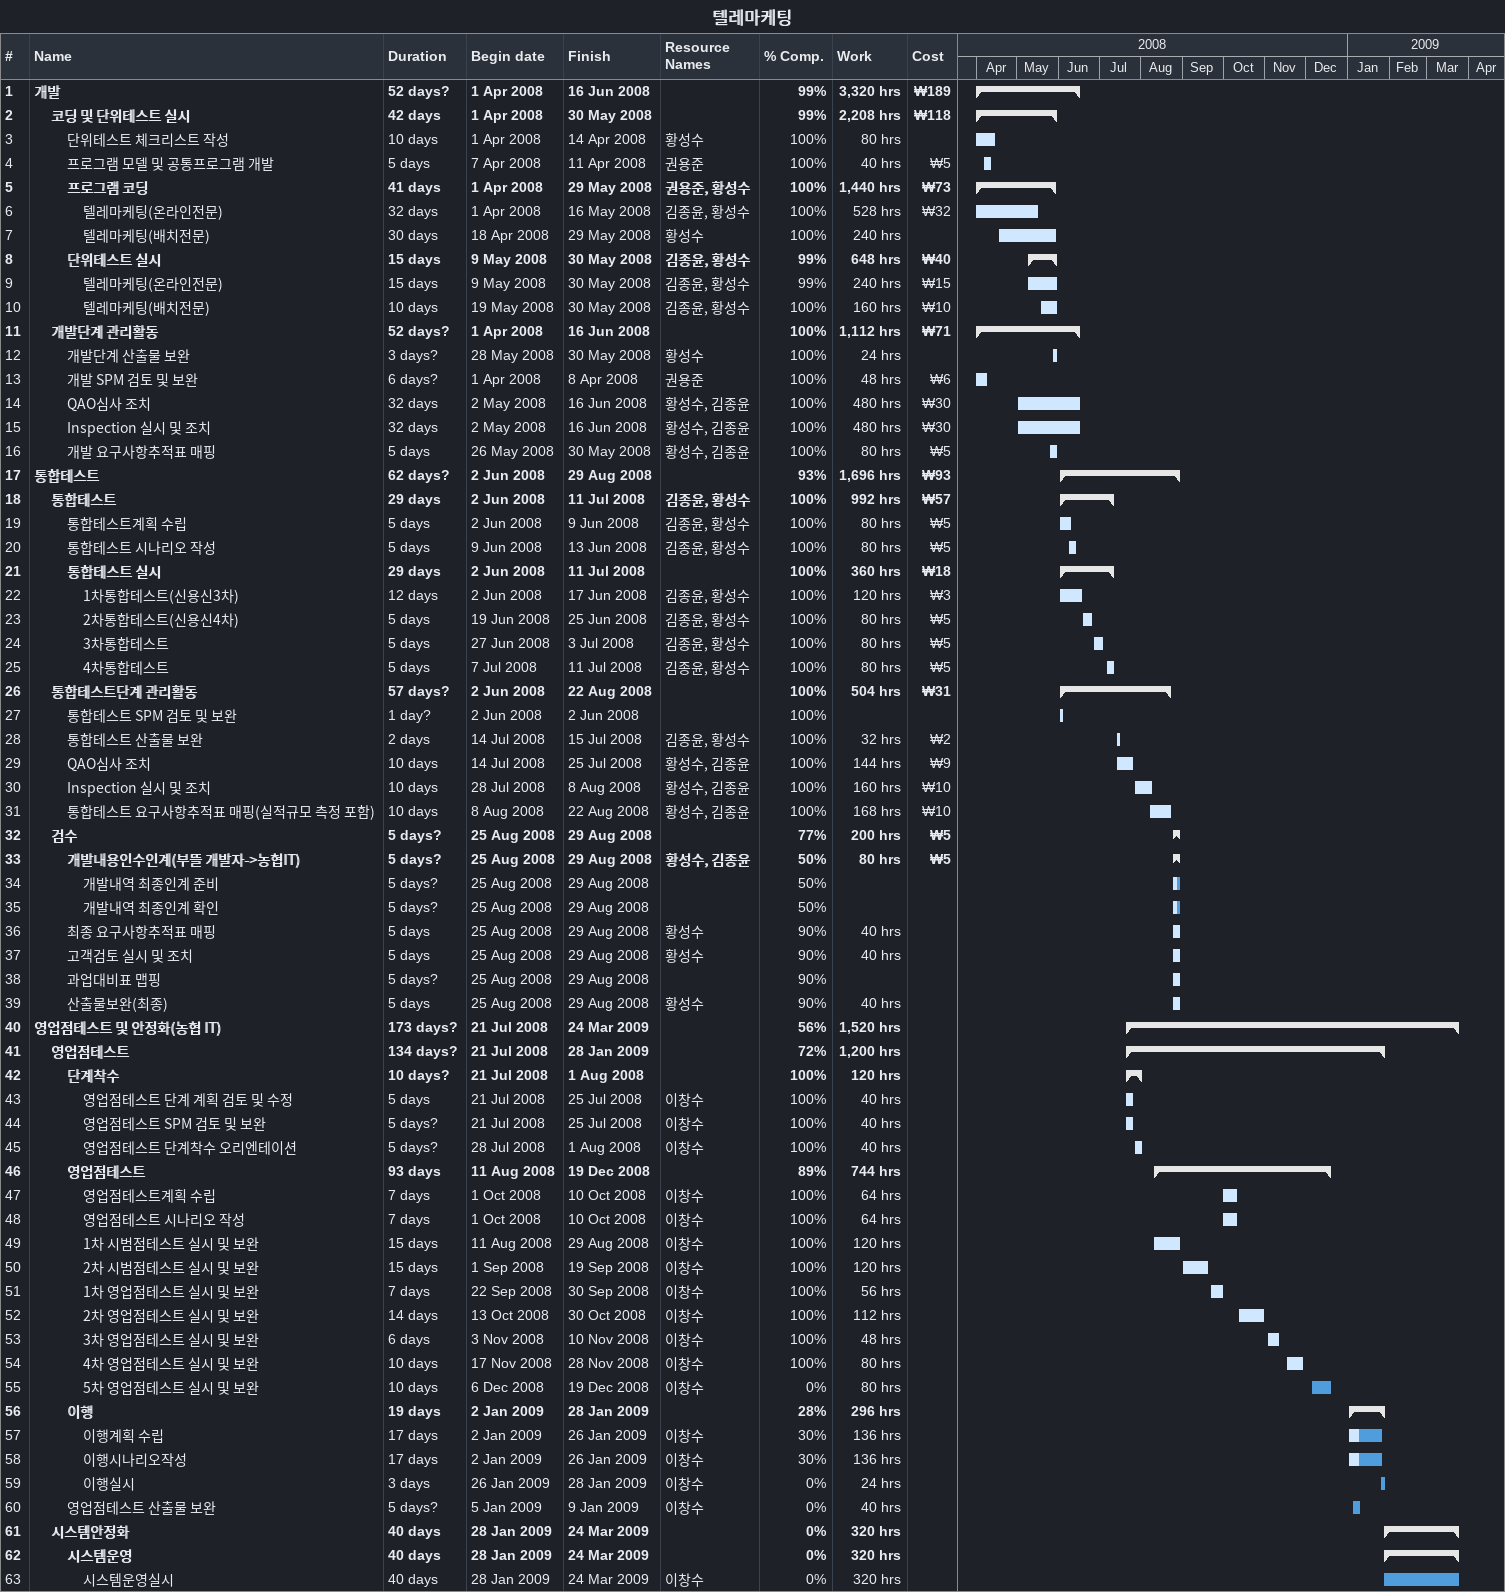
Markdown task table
텔레마케팅

| ID | Level | Task | Duration | Start | Finish | Resources | % complete | Work (h) | Cost (₩) |
|---|---|---|---|---|---|---|---|---|---|
| 1 | 1 | **개발** | 52d? | 2008-04-01 | 2008-06-16 |  | 99 | 3320 | 189 |
| 2 | 2 | **코딩 및 단위테스트 실시** | 42d | 2008-04-01 | 2008-05-30 |  | 99 | 2208 | 118 |
| 3 | 3 | 단위테스트 체크리스트 작성 | 10d | 2008-04-01 | 2008-04-14 | 황성수 | 100 | 80 |  |
| 4 | 3 | 프로그램 모델 및 공통프로그램 개발 | 5d | 2008-04-07 | 2008-04-11 | 권용준 | 100 | 40 | 5 |
| 5 | 3 | **프로그램 코딩** | 41d | 2008-04-01 | 2008-05-29 | 권용준, 황성수 | 100 | 1440 | 73 |
| 6 | 4 | 텔레마케팅(온라인전문) | 32d | 2008-04-01 | 2008-05-16 | 김종윤, 황성수 | 100 | 528 | 32 |
| 7 | 4 | 텔레마케팅(배치전문) | 30d | 2008-04-18 | 2008-05-29 | 황성수 | 100 | 240 |  |
| 8 | 3 | **단위테스트 실시** | 15d | 2008-05-09 | 2008-05-30 | 김종윤, 황성수 | 99 | 648 | 40 |
| 9 | 4 | 텔레마케팅(온라인전문) | 15d | 2008-05-09 | 2008-05-30 | 김종윤, 황성수 | 99 | 240 | 15 |
| 10 | 4 | 텔레마케팅(배치전문) | 10d | 2008-05-19 | 2008-05-30 | 김종윤, 황성수 | 100 | 160 | 10 |
| 11 | 2 | **개발단계 관리활동** | 52d? | 2008-04-01 | 2008-06-16 |  | 100 | 1112 | 71 |
| 12 | 3 | 개발단계 산출물 보완 | 3d? | 2008-05-28 | 2008-05-30 | 황성수 | 100 | 24 |  |
| 13 | 3 | 개발 SPM 검토 및 보완 | 6d? | 2008-04-01 | 2008-04-08 | 권용준 | 100 | 48 | 6 |
| 14 | 3 | QAO심사 조치 | 32d | 2008-05-02 | 2008-06-16 | 황성수, 김종윤 | 100 | 480 | 30 |
| 15 | 3 | Inspection 실시 및 조치 | 32d | 2008-05-02 | 2008-06-16 | 황성수, 김종윤 | 100 | 480 | 30 |
| 16 | 3 | 개발 요구사항추적표 매핑 | 5d | 2008-05-26 | 2008-05-30 | 황성수, 김종윤 | 100 | 80 | 5 |
| 17 | 1 | **통합테스트** | 62d? | 2008-06-02 | 2008-08-29 |  | 93 | 1696 | 93 |
| 18 | 2 | **통합테스트** | 29d | 2008-06-02 | 2008-07-11 | 김종윤, 황성수 | 100 | 992 | 57 |
| 19 | 3 | 통합테스트계획 수립 | 5d | 2008-06-02 | 2008-06-09 | 김종윤, 황성수 | 100 | 80 | 5 |
| 20 | 3 | 통합테스트 시나리오 작성 | 5d | 2008-06-09 | 2008-06-13 | 김종윤, 황성수 | 100 | 80 | 5 |
| 21 | 3 | **통합테스트 실시** | 29d | 2008-06-02 | 2008-07-11 |  | 100 | 360 | 18 |
| 22 | 4 | 1차통합테스트(신용신3차) | 12d | 2008-06-02 | 2008-06-17 | 김종윤, 황성수 | 100 | 120 | 3 |
| 23 | 4 | 2차통합테스트(신용신4차) | 5d | 2008-06-19 | 2008-06-25 | 김종윤, 황성수 | 100 | 80 | 5 |
| 24 | 4 | 3차통합테스트 | 5d | 2008-06-27 | 2008-07-03 | 김종윤, 황성수 | 100 | 80 | 5 |
| 25 | 4 | 4차통합테스트 | 5d | 2008-07-07 | 2008-07-11 | 김종윤, 황성수 | 100 | 80 | 5 |
| 26 | 2 | **통합테스트단계 관리활동** | 57d? | 2008-06-02 | 2008-08-22 |  | 100 | 504 | 31 |
| 27 | 3 | 통합테스트 SPM 검토 및 보완 | 1d? | 2008-06-02 | 2008-06-02 |  | 100 |  |  |
| 28 | 3 | 통합테스트 산출물 보완 | 2d | 2008-07-14 | 2008-07-15 | 김종윤, 황성수 | 100 | 32 | 2 |
| 29 | 3 | QAO심사 조치 | 10d | 2008-07-14 | 2008-07-25 | 황성수, 김종윤 | 100 | 144 | 9 |
| 30 | 3 | Inspection 실시 및 조치 | 10d | 2008-07-28 | 2008-08-08 | 황성수, 김종윤 | 100 | 160 | 10 |
| 31 | 3 | 통합테스트 요구사항추적표 매핑(실적규모 측정 포함) | 10d | 2008-08-08 | 2008-08-22 | 황성수, 김종윤 | 100 | 168 | 10 |
| 32 | 2 | **검수** | 5d? | 2008-08-25 | 2008-08-29 |  | 77 | 200 | 5 |
| 33 | 3 | **개발내용인수인계(부뜰 개발자->농협IT)** | 5d? | 2008-08-25 | 2008-08-29 | 황성수, 김종윤 | 50 | 80 | 5 |
| 34 | 4 | 개발내역 최종인계 준비 | 5d? | 2008-08-25 | 2008-08-29 |  | 50 |  |  |
| 35 | 4 | 개발내역 최종인계 확인 | 5d? | 2008-08-25 | 2008-08-29 |  | 50 |  |  |
| 36 | 3 | 최종 요구사항추적표 매핑 | 5d | 2008-08-25 | 2008-08-29 | 황성수 | 90 | 40 |  |
| 37 | 3 | 고객검토 실시 및 조치 | 5d | 2008-08-25 | 2008-08-29 | 황성수 | 90 | 40 |  |
| 38 | 3 | 과업대비표 맵핑 | 5d? | 2008-08-25 | 2008-08-29 |  | 90 |  |  |
| 39 | 3 | 산출물보완(최종) | 5d | 2008-08-25 | 2008-08-29 | 황성수 | 90 | 40 |  |
| 40 | 1 | **영업점테스트 및 안정화(농협 IT)** | 173d? | 2008-07-21 | 2009-03-24 |  | 56 | 1520 |  |
| 41 | 2 | **영업점테스트** | 134d? | 2008-07-21 | 2009-01-28 |  | 72 | 1200 |  |
| 42 | 3 | **단계착수** | 10d? | 2008-07-21 | 2008-08-01 |  | 100 | 120 |  |
| 43 | 4 | 영업점테스트 단계 계획 검토 및 수정 | 5d | 2008-07-21 | 2008-07-25 | 이창수 | 100 | 40 |  |
| 44 | 4 | 영업점테스트 SPM 검토 및 보완 | 5d? | 2008-07-21 | 2008-07-25 | 이창수 | 100 | 40 |  |
| 45 | 4 | 영업점테스트 단계착수 오리엔테이션 | 5d? | 2008-07-28 | 2008-08-01 | 이창수 | 100 | 40 |  |
| 46 | 3 | **영업점테스트** | 93d | 2008-08-11 | 2008-12-19 |  | 89 | 744 |  |
| 47 | 4 | 영업점테스트계획 수립 | 7d | 2008-10-01 | 2008-10-10 | 이창수 | 100 | 64 |  |
| 48 | 4 | 영업점테스트 시나리오 작성 | 7d | 2008-10-01 | 2008-10-10 | 이창수 | 100 | 64 |  |
| 49 | 4 | 1차 시범점테스트 실시 및 보완 | 15d | 2008-08-11 | 2008-08-29 | 이창수 | 100 | 120 |  |
| 50 | 4 | 2차 시범점테스트 실시 및 보완 | 15d | 2008-09-01 | 2008-09-19 | 이창수 | 100 | 120 |  |
| 51 | 4 | 1차 영업점테스트 실시 및 보완 | 7d | 2008-09-22 | 2008-09-30 | 이창수 | 100 | 56 |  |
| 52 | 4 | 2차 영업점테스트 실시 및 보완 | 14d | 2008-10-13 | 2008-10-30 | 이창수 | 100 | 112 |  |
| 53 | 4 | 3차 영업점테스트 실시 및 보완 | 6d | 2008-11-03 | 2008-11-10 | 이창수 | 100 | 48 |  |
| 54 | 4 | 4차 영업점테스트 실시 및 보완 | 10d | 2008-11-17 | 2008-11-28 | 이창수 | 100 | 80 |  |
| 55 | 4 | 5차 영업점테스트 실시 및 보완 | 10d | 2008-12-06 | 2008-12-19 | 이창수 | 0 | 80 |  |
| 56 | 3 | **이행** | 19d | 2009-01-02 | 2009-01-28 |  | 28 | 296 |  |
| 57 | 4 | 이행계획 수립 | 17d | 2009-01-02 | 2009-01-26 | 이창수 | 30 | 136 |  |
| 58 | 4 | 이행시나리오작성 | 17d | 2009-01-02 | 2009-01-26 | 이창수 | 30 | 136 |  |
| 59 | 4 | 이행실시 | 3d | 2009-01-26 | 2009-01-28 | 이창수 | 0 | 24 |  |
| 60 | 3 | 영업점테스트 산출물 보완 | 5d? | 2009-01-05 | 2009-01-09 | 이창수 | 0 | 40 |  |
| 61 | 2 | **시스템안정화** | 40d | 2009-01-28 | 2009-03-24 |  | 0 | 320 |  |
| 62 | 3 | **시스템운영** | 40d | 2009-01-28 | 2009-03-24 |  | 0 | 320 |  |
| 63 | 4 | 시스템운영실시 | 40d | 2009-01-28 | 2009-03-24 | 이창수 | 0 | 320 |  |
